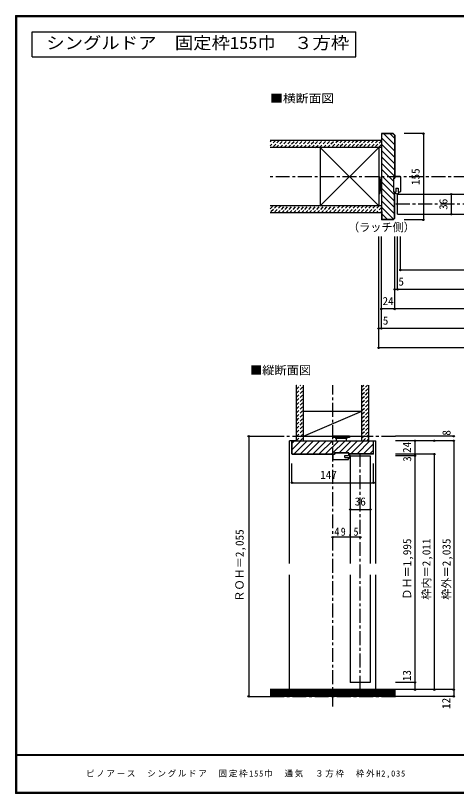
# Model space of a CAD drawing. Units: millimetres at full size, sheet at 1:5. Extents: x -973 to 977, y -718 to 696.
# Drawn here: x -973 to -181, y -701 to 696 of the extents above; entities that cross this region are included whole.
import ezdxf
from ezdxf.enums import TextEntityAlignment as Align

# ---------------------------------------------------------------- set-up
doc = ezdxf.new("R2010")
doc.units = ezdxf.units.MM
doc.header["$LTSCALE"] = 5
doc.header["$PDMODE"] = 32
doc.header["$PDSIZE"] = 2.5
doc.linetypes.add('CHAIN1', pattern=[8, 5, -1, 1, -1])
doc.linetypes.add('DASHED1', pattern=[1.8, 1.2, -0.6])
for name, color, linetype in [('0-0_補助線', 7, 'Continuous'), ('0-1_通り芯', 4, 'CHAIN1'), ('0-3_仕上げ', 2, 'Continuous'), ('0-4_枠', 3, 'Continuous'), ('0-6_扉', 6, 'Continuous'), ('0-7_金物', 7, 'Continuous'), ('0-8_戸当り', 3, 'Continuous'), ('0-A_文字', 3, 'Continuous'), ('0-B_寸法', 7, 'Continuous'), ('0-C_ハッチ', 4, 'DASHED1'), ('F-1_枠', 6, 'Continuous'), ('F-A_文字', 7, 'Continuous')]:
    doc.layers.add(name, color=color, linetype=linetype)
doc.styles.add('ＭＳ ゴシック', font='')
doc.styles.get('ＭＳ ゴシック').set_extended_font_data('MS Gothic')

# ---------------------------------------------------------------- blocks, each defined once
blk = doc.blocks.new('04')
at = {"layer": '0-0_補助線'}
for p, q in [((-6.847, 15.914), (-6.847, -10.086)), ((-5.847, 16.914), (3.153, 16.914)), ((4.953, -11.086), (4.953, 13.914)), ((-5.847, -11.086), (-2.747, -11.086)), ((-2.747, -4.086), (-2.747, -11.086)), ((4.953, -11.086), (0.653, -11.086))]:
    blk.add_line(p, q, dxfattribs=at)
for points in [[(4.953, 13.914), (3.153, 13.914), (3.153, 16.914)], [(-2.747, -4.086), (0.653, -4.086), (0.653, -11.086)]]:
    blk.add_lwpolyline(points, dxfattribs=at)
for centre, radius, start, end in [((-5.847, 15.914), 1, 90, 180), ((-5.847, -10.086), 1, 180, 270), ((-0.812, -9.605), 4.487, 199.27145, 340.72856), ((-0.812, -9.605), 3.887, 202.39487, 337.60513)]:
    blk.add_arc(centre, radius, start, end, dxfattribs=at)

msp = doc.modelspace()

# ---------------------------------------------------------------- linework, layer by layer
at = {"layer": '0-0_補助線'}
for p, q in [((-320.823, 406.5), (-318.823, 406.5)), ((-320.823, 406.5), (-320.823, 376.5)), ((-318.823, 406.5), (-318.823, 376.5)), ((-318.823, 401.5), (-316.823, 401.5)), ((-316.823, 401.5), (-316.823, 381.5)), ((-316.823, 400.5), (-315.847, 400.5)), ((-318.823, 381.5), (-316.823, 381.5)), ((-316.823, 382.5), (-315.847, 382.5)), ((-320.823, 376.5), (-318.823, 376.5))]:
    msp.add_line(p, q, dxfattribs=at)
at = {"layer": '0-0_補助線', "color": 3}
msp.add_line((-374.351, -91.5), (-374.351, -89.233), dxfattribs=at)
msp.add_lwpolyline([(-374.351, -89.233), (-400.351, -89.233), (-400.351, -91.5)], dxfattribs=at)
at = {"layer": '0-1_通り芯'}
for p, q in [((519.153, 406.5), (-515.847, 406.5)), ((295.153, 357), (-291.847, 357)), ((-403.347, -544.766), (-403.347, 32.5)), ((-515.847, -59.5), (-288.49, -59.5)), ((-353.847, -514.5), (-353.847, -91.5)), ((-515.847, -526.5), (-290.847, -526.5))]:
    msp.add_line(p, q, dxfattribs=at)
at = {"layer": '0-3_仕上げ'}
for p, q in [((-315.847, 471.5), (-515.847, 471.5)), ((-315.847, 459), (-515.847, 459)), ((-315.847, 354), (-515.847, 354)), ((-315.847, 341.5), (-515.847, 341.5)), ((-468.347, -67.5), (-468.347, 32.5)), ((-455.847, -67.5), (-455.847, 32.5)), ((-350.847, -67.5), (-350.847, 32.5)), ((-338.347, -67.5), (-338.347, 32.5)), ((-290.847, -514.5), (-515.847, -514.5)), ((-290.847, -526.5), (-515.847, -526.5))]:
    msp.add_line(p, q, dxfattribs=at)
at = {"layer": '0-3_仕上げ', "color": 7}
for p, q in [((-425.823, 354), (-320.823, 459)), ((-320.823, 354), (-425.823, 459)), ((-455.847, -59.5), (-350.847, -14.5)), ((-290.847, -516), (-515.847, -516)), ((-290.847, -517.5), (-515.847, -517.5)), ((-290.847, -519), (-515.847, -519)), ((-290.847, -520.5), (-515.847, -520.5)), ((-290.847, -522), (-515.847, -522)), ((-290.847, -523.5), (-515.847, -523.5)), ((-290.847, -525), (-515.847, -525))]:
    msp.add_line(p, q, dxfattribs=at)
at = {"layer": '0-3_仕上げ', "color": 3}
for p, q in [((-425.823, 459), (-425.823, 354)), ((-320.823, 459), (-320.823, 354)), ((-455.847, -14.5), (-350.847, -14.5)), ((-455.847, -59.5), (-350.847, -59.5))]:
    msp.add_line(p, q, dxfattribs=at)
at = {"layer": '0-4_枠'}
for p, q in [((-315.847, 484), (-315.847, 329)), ((-294.675, 484), (-315.847, 484)), ((-315.347, 469), (-315.347, 483.5)), ((-294.883, 483.5), (-315.347, 483.5)), ((-294.675, 484), (-291.847, 481.172)), ((-291.847, 481.172), (-291.847, 404.5)), ((-315.347, 469), (-315.847, 469)), ((-292.347, 332.036), (-292.347, 378.5)), ((-291.847, 331.828), (-291.847, 378.5)), ((-315.347, 344), (-315.847, 344)), ((-315.347, 344), (-315.347, 329.5)), ((-294.675, 329), (-315.847, 329)), ((-294.882, 329.5), (-315.347, 329.5)), ((-294.882, 329.5), (-292.347, 332.036)), ((-294.675, 329), (-291.847, 331.828)), ((-476.847, -67.5), (-329.847, -67.5)), ((-476.847, -67.5), (-329.847, -67.5)), ((-476.347, -90.586), (-476.347, -68)), ((-466.847, -68), (-476.347, -68)), ((-466.847, -67.5), (-466.847, -68)), ((-339.847, -68), (-339.847, -67.5)), ((-339.847, -68), (-330.347, -68)), ((-330.347, -90.586), (-330.347, -68)), ((-475.933, -91), (-476.347, -90.586)), ((-476.14, -91.5), (-400.351, -91.5)), ((-475.933, -91), (-400.351, -91)), ((-330.761, -91), (-374.351, -91)), ((-330.554, -91.5), (-374.351, -91.5)), ((-330.761, -91), (-330.347, -90.586))]:
    msp.add_line(p, q, dxfattribs=at)
at = {"layer": '0-4_枠', "color": 4}
for p, q in [((-476.847, -67.5), (-480.847, -67.5)), ((-480.847, -288.25), (-480.847, -67.5)), ((-476.847, -67.5), (-480.847, -67.5)), ((-329.847, -67.5), (-325.847, -67.5)), ((-329.847, -67.5), (-325.847, -67.5)), ((-325.847, -288.25), (-325.847, -67.5)), ((-480.847, -514.5), (-480.847, -308.25)), ((-325.847, -514.5), (-325.847, -308.25))]:
    msp.add_line(p, q, dxfattribs=at)
at = {"layer": '0-4_枠'}
for points in [[(-294.883, 483.5), (-292.347, 480.964), (-292.347, 404.5)], [(-291.847, 378.5), (-293.847, 378.5), (-293.847, 404.5), (-291.847, 404.5)], [(-476.14, -91.5), (-476.847, -90.793), (-476.847, -67.5)], [(-330.554, -91.5), (-329.847, -90.793), (-329.847, -67.5)]]:
    msp.add_lwpolyline(points, dxfattribs=at)
at = {"layer": '0-6_扉'}
for p, q in [((-286.847, 339), (-286.847, 375)), ((-286.847, 375), (-6.847, 375)), ((-286.847, 339), (-6.847, 339)), ((-371.847, -94.5), (-335.847, -94.5)), ((-371.847, -94.5), (-371.847, -288.25)), ((-335.847, -94.5), (-335.847, -288.25)), ((-371.847, -308.25), (-371.847, -501.5)), ((-335.847, -308.25), (-335.847, -501.5)), ((-335.847, -501.5), (-371.847, -501.5))]:
    msp.add_line(p, q, dxfattribs=at)
at = {"layer": '0-7_金物'}
for p, q in [((-403.347, -59.5), (-403.347, -61.5)), ((-373.347, -59.5), (-403.347, -59.5)), ((-373.347, -61.5), (-403.347, -61.5)), ((-398.347, -61.5), (-398.347, -63.5)), ((-378.347, -63.5), (-398.347, -63.5)), ((-397.347, -63.5), (-397.347, -67.5)), ((-379.347, -63.5), (-379.347, -67.5)), ((-378.347, -61.5), (-378.347, -63.5)), ((-373.347, -59.5), (-373.347, -61.5))]:
    msp.add_line(p, q, dxfattribs=at)
at = {"layer": '0-8_戸当り', "color": 7}
for p, q in [((-291.847, 407), (-291.847, 404)), ((-282.847, 407), (-291.847, 407)), ((-281.847, 406), (-281.847, 380)), ((-293.847, 404), (-291.847, 404)), ((-293.847, 379), (-293.847, 404)), ((-293.847, 379), (-289.847, 379)), ((-289.847, 386), (-285.847, 386)), ((-289.847, 386), (-289.847, 379)), ((-285.847, 386), (-285.847, 379)), ((-282.847, 379), (-285.847, 379))]:
    msp.add_line(p, q, dxfattribs=at)
for centre, radius, start, end in [((-282.847, 406), 1, 0, 90), ((-288.083, 380.481), 4.487, 199.27144, 340.72855), ((-282.847, 380), 1, 270, 0)]:
    msp.add_arc(centre, radius, start, end, dxfattribs=at)
at = {"layer": '0-A_文字'}
for p, q in [((-943.333, 621.667), (-943.333, 666.667)), ((-943.333, 666.667), (-361.905, 666.667)), ((-361.905, 621.667), (-361.905, 666.667)), ((-943.333, 621.667), (-361.905, 621.667))]:
    msp.add_line(p, q, dxfattribs=at)
at = {"layer": '0-B_寸法', "color": 4}
for p, q in [((-240.425, 484), (-274.947, 484)), ((-240.425, 484), (-240.425, 329)), ((-190.425, 375), (-190.425, 339)), ((-240.425, 329), (-274.947, 329)), ((-320.847, 99), (-320.847, 299)), ((-315.847, 134), (-315.847, 299)), ((-291.847, 169), (-291.847, 299)), ((-286.847, 204), (-286.847, 299)), ((-281.847, 239), (-281.847, 299)), ((-281.847, 239), (235.158, 239)), ((295.153, 204), (-291.847, 204)), ((319.153, 169), (-315.847, 169)), ((-315.847, 134), (-320.847, 134)), ((319.153, 134), (-315.847, 134)), ((324.153, 99), (-320.847, 99)), ((-554.405, -59.5), (-515.847, -59.5)), ((-185.847, -59.5), (-290.847, -59.5)), ((-185.99, -67.5), (-290.847, -67.5)), ((-185.847, -67.5), (-290.847, -67.5)), ((-255.847, -67.5), (-255.847, -514.5)), ((-185.99, -67.5), (-185.99, -526.5)), ((-220.847, -91.5), (-290.847, -91.5)), ((-255.847, -94.5), (-290.847, -94.5)), ((-220.847, -91.5), (-220.847, -514.5)), ((-476.847, -142.922), (-476.847, -108.4)), ((-371.847, -190.882), (-335.847, -190.882)), ((-353.847, -240.882), (-403.347, -240.882)), ((-255.847, -501.5), (-290.847, -501.5)), ((-185.99, -514.5), (-290.847, -514.5)), ((-185.99, -526.5), (-290.847, -526.5))]:
    msp.add_line(p, q, dxfattribs=at)
for points in [[(-554.405, -59.5), (-554.405, -526.5), (-515.847, -526.5)], [(-476.847, -142.922), (-329.847, -142.922), (-329.847, -108.4)]]:
    msp.add_lwpolyline(points, dxfattribs=at)
at = {"layer": '0-B_寸法'}
for p in [(-240.425, 484), (-190.425, 375), (-190.425, 339), (-240.425, 329), (-281.847, 239), (-291.847, 204), (-286.847, 204), (-315.847, 169), (-291.847, 169), (-320.847, 134), (-315.847, 134), (-320.847, 99), (-554.405, -59.5), (-255.847, -67.5), (-220.847, -67.5), (-185.99, -67.5), (-185.847, -59.5), (-185.847, -67.5), (-255.847, -91.5), (-255.847, -94.5), (-220.847, -91.5), (-476.847, -142.922), (-329.847, -142.922), (-371.847, -190.882), (-335.847, -190.882), (-403.347, -240.882), (-353.847, -240.882), (-255.847, -501.5), (-255.847, -514.5), (-220.847, -514.5), (-185.99, -514.5), (-554.405, -526.5), (-185.99, -526.5)]:
    msp.add_point(p, dxfattribs=at)
at = {"layer": '0-C_ハッチ', "linetype": 'Continuous'}
for p, q in [((-315.347, 475.853), (-292.347, 452.853)), ((-311.68, 483.5), (-292.347, 464.166)), ((-300.367, 483.5), (-292.347, 475.48)), ((-315.847, 465.039), (-292.347, 441.539)), ((-315.847, 453.726), (-292.347, 430.225)), ((-315.847, 442.412), (-292.347, 418.912)), ((-315.847, 431.098), (-292.347, 407.598)), ((-315.847, 419.784), (-293.847, 397.784)), ((-315.847, 408.47), (-293.847, 386.471)), ((-315.847, 397.157), (-292.347, 373.657)), ((-315.847, 385.843), (-292.347, 362.343)), ((-315.847, 374.529), (-292.347, 351.029)), ((-315.847, 363.216), (-292.347, 339.716)), ((-315.847, 351.902), (-294.164, 330.219)), ((-315.347, 340.088), (-304.759, 329.5)), ((-476.347, -83.306), (-460.541, -67.5)), ((-476.347, -71.992), (-472.355, -68)), ((-472.727, -91), (-449.227, -67.5)), ((-461.414, -91), (-437.914, -67.5)), ((-450.1, -91), (-426.6, -67.5)), ((-438.786, -91), (-415.286, -67.5)), ((-427.472, -91), (-403.972, -67.5)), ((-416.159, -91), (-392.659, -67.5)), ((-404.845, -91), (-381.345, -67.5)), ((-391.764, -89.233), (-370.031, -67.5)), ((-380.451, -89.233), (-358.717, -67.5)), ((-370.904, -91), (-347.404, -67.5)), ((-359.59, -91), (-336.59, -68)), ((-348.276, -91), (-330.347, -73.071)), ((-336.962, -91), (-330.347, -84.385))]:
    msp.add_line(p, q, dxfattribs=at)
at = {"layer": '0-C_ハッチ'}
for p, q in [((-506.444, 471.5), (-515.847, 462.097)), ((-515.847, 469.168), (-513.515, 471.5)), ((-499.373, 471.5), (-511.873, 459)), ((-504.802, 459), (-492.302, 471.5)), ((-497.731, 459), (-485.231, 471.5)), ((-490.66, 459), (-478.16, 471.5)), ((-483.589, 459), (-471.089, 471.5)), ((-476.518, 459), (-464.018, 471.5)), ((-469.447, 459), (-456.947, 471.5)), ((-462.376, 459), (-449.876, 471.5)), ((-455.305, 459), (-442.805, 471.5)), ((-448.234, 459), (-435.734, 471.5)), ((-441.162, 459), (-428.662, 471.5)), ((-434.091, 459), (-421.591, 471.5)), ((-427.02, 459), (-414.52, 471.5)), ((-419.949, 459), (-407.449, 471.5)), ((-412.878, 459), (-400.378, 471.5)), ((-393.307, 471.5), (-405.807, 459)), ((-386.236, 471.5), (-398.736, 459)), ((-379.165, 471.5), (-391.665, 459)), ((-372.094, 471.5), (-384.594, 459)), ((-365.023, 471.5), (-377.523, 459)), ((-357.952, 471.5), (-370.452, 459)), ((-350.881, 471.5), (-363.381, 459)), ((-343.81, 471.5), (-356.31, 459)), ((-336.739, 471.5), (-349.239, 459)), ((-329.668, 471.5), (-342.168, 459)), ((-322.596, 471.5), (-335.096, 459)), ((-315.847, 471.178), (-328.025, 459)), ((-315.847, 464.107), (-320.954, 459)), ((-503.736, 354), (-515.847, 341.889)), ((-515.847, 348.96), (-510.807, 354)), ((-496.665, 354), (-509.165, 341.5)), ((-502.094, 341.5), (-489.594, 354)), ((-495.023, 341.5), (-482.523, 354)), ((-487.952, 341.5), (-475.452, 354)), ((-480.881, 341.5), (-468.381, 354)), ((-473.81, 341.5), (-461.31, 354)), ((-466.739, 341.5), (-454.239, 354)), ((-459.668, 341.5), (-447.168, 354)), ((-452.596, 341.5), (-440.096, 354)), ((-445.525, 341.5), (-433.025, 354)), ((-438.454, 341.5), (-425.954, 354)), ((-431.383, 341.5), (-418.883, 354)), ((-424.312, 341.5), (-411.812, 354)), ((-417.241, 341.5), (-404.741, 354)), ((-410.17, 341.5), (-397.67, 354)), ((-390.599, 354), (-403.099, 341.5)), ((-383.528, 354), (-396.028, 341.5)), ((-376.457, 354), (-388.957, 341.5)), ((-369.386, 354), (-381.886, 341.5)), ((-362.315, 354), (-374.815, 341.5)), ((-355.244, 354), (-367.744, 341.5)), ((-348.173, 354), (-360.673, 341.5)), ((-341.101, 354), (-353.601, 341.5)), ((-334.03, 354), (-346.53, 341.5)), ((-326.959, 354), (-339.459, 341.5)), ((-319.888, 354), (-332.388, 341.5)), ((-315.847, 350.97), (-325.317, 341.5)), ((-315.847, 343.899), (-318.246, 341.5)), ((-468.347, 32.102), (-467.949, 32.5)), ((-468.347, 25.031), (-460.878, 32.5)), ((-468.347, 17.96), (-455.847, 30.46)), ((-350.847, 22.323), (-340.67, 32.5)), ((-350.847, 29.394), (-347.741, 32.5)), ((-468.347, 10.889), (-455.847, 23.389)), ((-468.347, 3.818), (-455.847, 16.318)), ((-350.847, 15.252), (-338.347, 27.752)), ((-350.847, 8.181), (-338.347, 20.681)), ((-468.347, -3.253), (-455.847, 9.247)), ((-468.347, -10.324), (-455.847, 2.176)), ((-350.847, 1.11), (-338.347, 13.61)), ((-350.847, -5.961), (-338.347, 6.539)), ((-468.347, -17.395), (-455.847, -4.895)), ((-468.347, -24.466), (-455.847, -11.966)), ((-350.847, -13.032), (-338.347, -0.532)), ((-350.847, -20.103), (-338.347, -7.603)), ((-468.347, -31.537), (-455.847, -19.037)), ((-468.347, -38.608), (-455.847, -26.108)), ((-350.847, -27.174), (-338.347, -14.674)), ((-350.847, -34.245), (-338.347, -21.745)), ((-468.347, -45.679), (-455.847, -33.179)), ((-468.347, -52.751), (-455.847, -40.251)), ((-350.847, -41.317), (-338.347, -28.817)), ((-350.847, -48.388), (-338.347, -35.888)), ((-468.347, -59.822), (-455.847, -47.322)), ((-468.347, -66.893), (-455.847, -54.393)), ((-350.847, -55.459), (-338.347, -42.959)), ((-350.847, -62.53), (-338.347, -50.03)), ((-461.883, -67.5), (-455.847, -61.464)), ((-348.746, -67.5), (-338.347, -57.101)), ((-341.675, -67.5), (-338.347, -64.172))]:
    msp.add_line(p, q, dxfattribs=at)
at = {"layer": 'F-1_枠'}
for p, q in [((-973.347, 695.833), (-973.347, -700.833)), ((-973.347, 695.833), (976.653, 695.833)), ((-973.347, 695), (976.653, 695)), ((-973.347, 694.167), (976.653, 694.167)), ((-972.514, 695.833), (-972.514, -700.833)), ((-971.68, 695.833), (-971.68, -700.833)), ((976.653, -631.667), (-973.347, -631.667)), ((976.653, -632.5), (-973.347, -632.5)), ((976.653, -699.167), (-973.347, -699.167)), ((976.653, -700), (-973.347, -700)), ((976.653, -700.833), (-973.347, -700.833))]:
    msp.add_line(p, q, dxfattribs=at)

# ---------------------------------------------------------------- block references
at = {"layer": '0-0_補助線', "rotation": 90}
msp.add_blockref('04', (-385.937, -94.653), dxfattribs=at)

# ---------------------------------------------------------------- texts
at = {"layer": '0-A_文字', "style": 'ＭＳ ゴシック', "width": 1.1}
msp.add_text('シングルドア\u3000固定枠155巾\u3000３方枠', height=21.99, dxfattribs=at).set_placement((-918.065, 629.167), align=Align.BOTTOM_LEFT)
at = {"layer": '0-A_文字', "color": 7, "style": 'ＭＳ ゴシック'}
for s, width, p in [('■横断面図', 1.15, (-515.847, 535.24)), ('■縦断面図', 1.1, (-552.105, 47.256))]:
    msp.add_text(s, height=14.66, dxfattribs=dict(at, width=width)).set_placement(p, align=Align.BOTTOM_LEFT)
msp.add_text('（ラッチ側）', height=14.66, dxfattribs=at).set_placement((-375.847, 304), align=Align.BOTTOM_LEFT)
at = {"layer": '0-B_寸法', "style": 'ＭＳ ゴシック'}
for s, p in [('155', (-242.925, 391.5)), ('36', (-192.925, 347)), ('8', (-187.331, -58.45)), ('24', (-258.347, -89.5)), ('3', (-258.01, -105.385)), ('ＲＯＨ＝2,055', (-559.046, -356.5)), ('ＤＨ＝1,995', (-258.027, -353)), ('枠内＝2,011', (-223.347, -353)), ('枠外＝2,035', (-187.333, -353)), ('13', (-258.556, -499.215)), ('12', (-187.906, -549.122))]:
    msp.add_text(s, height=14.66, rotation=90, dxfattribs=at).set_placement(p, align=Align.BOTTOM_LEFT)
for s, p in [('5', (-285.361, 206.5)), ('24', (-313.847, 171.5)), ('5', (-313.407, 136.5)), ('147', (-425.847, -140.422)), ('36', (-363.847, -188.382))]:
    msp.add_text(s, height=14.66, dxfattribs=at).set_placement(p, align=Align.BOTTOM_LEFT)
at = {"layer": '0-B_寸法', "insert": (-400.472, -238.382), "char_height": 14.66, "attachment_point": 7, "style": 'ＭＳ ゴシック'}
msp.add_mtext('\\T1.28;\\W0.9;49.5', dxfattribs=at)
at = {"layer": 'F-A_文字', "insert": (-846.68, -673.333), "char_height": 11, "attachment_point": 7, "style": 'ＭＳ ゴシック'}
msp.add_mtext('\\T1.19;ピノアース\u3000シングルドア\u3000固定枠155巾\u3000通気\u3000３方枠\u3000枠外H2,035', dxfattribs=at)

doc.saveas('drawing.dxf')
